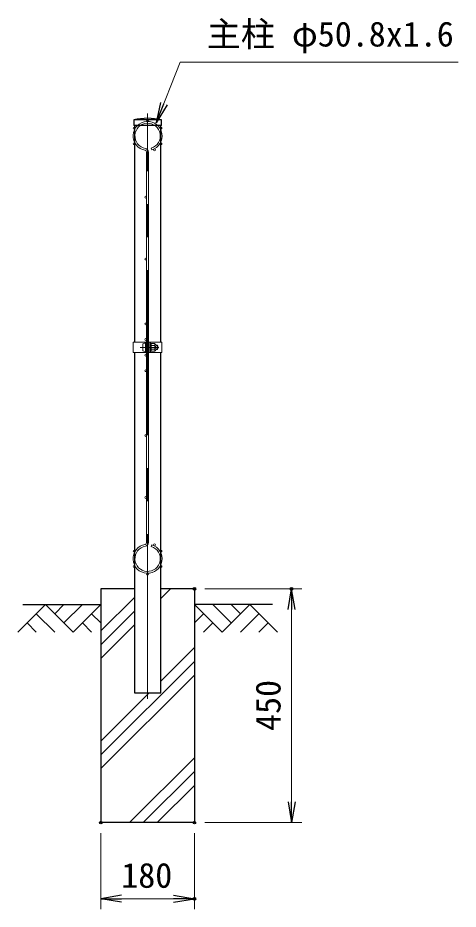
# Model space of a CAD drawing. Units: millimetres, scale not verified. Extents: x -4200 to 4200, y -2970 to 2970.
# Drawn here: x -173 to 674, y -523 to 1193 of the extents above; entities that cross this region are included whole.
import ezdxf
from ezdxf.enums import TextEntityAlignment as Align

# ---------------------------------------------------------------- set-up
doc = ezdxf.new("R2010")
doc.units = ezdxf.units.MM
doc.header["$LTSCALE"] = 10
doc.header["$PDMODE"] = 32
doc.header["$PDSIZE"] = 5
doc.linetypes.add('USER1', pattern=[50.8, 31.75, -6.35, 6.35, -6.35])
for name, color, linetype, lineweight in [('0-1_D-STR4', 7, 'Continuous', 25), ('0-2_D-STR-DIM', 7, 'Continuous', 13), ('0-7_D-STR1', 1, 'Continuous', 25), ('0-8_D-DCR-HCH', 7, 'Continuous', 13), ('0-9_D-BMK', 2, 'USER1', 13), ('0-A_D-STR2', 7, 'Continuous', 13), ('0-B_D-STR3', 3, 'Continuous', 13), ('0-C_D-BGD', 7, 'Continuous', 25), ('0-D_D-STR-TXT', 7, 'Continuous', 13)]:
    doc.layers.add(name, color=color, linetype=linetype, lineweight=lineweight)
doc.layers.add('0-3_0', color=7, linetype='Continuous')
doc.layers.add('0-4_Defpoints', color=7, linetype='Continuous')
doc.styles.add('ＭＳ ゴシック', font='')
doc.styles.get('ＭＳ ゴシック').set_extended_font_data('MS Gothic')

# ---------------------------------------------------------------- blocks, each defined once
blk = doc.blocks.new('_Open')
at = {"layer": '0-3_0'}
blk.add_line((-10, 1.667), (0, 0), dxfattribs=at)
blk.add_lwpolyline([(-10, -1.667), (0, 0), (-10, 0)], dxfattribs=at)

msp = doc.modelspace()

# ---------------------------------------------------------------- linework, layer by layer
at = {"layer": '0-1_D-STR4'}
for p, q in [((-13.47, 93.98), (-13.47, -356.02)), ((51.13, 93.98), (-13.47, 93.98)), ((166.53, 93.98), (101.93, 93.98)), ((166.53, 93.98), (166.53, -356.02)), ((166.53, -356.02), (-13.47, -356.02))]:
    msp.add_line(p, q, dxfattribs=at)
at = {"layer": '0-2_D-STR-DIM'}
for p, q in [((186.53, 93.98), (373.51, 93.98)), ((353.51, -316.02), (353.51, 53.98)), ((186.53, -356.02), (373.51, -356.02)), ((-13.47, -376.02), (-13.47, -522.66)), ((166.53, -376.02), (166.53, -522.66)), ((26.53, -502.66), (126.53, -502.66))]:
    msp.add_line(p, q, dxfattribs=at)
at = {"layer": '0-4_Defpoints'}
for p in [(166.53, 93.98), (353.51, 93.98), (-13.47, -356.02), (166.53, -356.02), (166.53, -502.66)]:
    msp.add_point(p, dxfattribs=at)
at = {"layer": '0-7_D-STR1'}
for p, q in [((103.13, 996.98), (49.93, 996.98)), ((49.93, 996.98), (49.93, 985.98)), ((103.13, 985.98), (103.13, 996.98)), ((103.13, 985.98), (49.93, 985.98)), ((51.13, 985.98), (51.13, 568.98)), ((101.93, 568.98), (101.93, 985.98)), ((51.13, 548.98), (51.13, -106.02)), ((101.93, -106.02), (101.93, 548.98)), ((51.13, -106.02), (101.93, -106.02))]:
    msp.add_line(p, q, dxfattribs=at)
msp.add_arc((76.53, 880.55), 119.43, 77.13052, 102.86948, dxfattribs=at)
at = {"layer": '0-8_D-DCR-HCH'}
for p, q in [((101.93, 75.39), (120.51, 93.98)), ((-13.47, 13.03), (51.13, 77.63)), ((-119.9, 63.98), (-173.11, 10.77)), ((-119.9, 63.98), (-66.68, 10.77)), ((-102.16, 46.24), (-84.42, 63.98)), ((-84.42, 28.5), (-48.95, 63.98)), ((-66.68, 10.77), (-13.47, 63.98)), ((219.74, 10.77), (166.53, 63.98)), ((237.48, 28.5), (202, 63.98)), ((272.95, 63.98), (219.74, 10.77)), ((255.31, 46.15), (237.48, 63.98)), ((272.95, 63.98), (326.16, 10.77)), ((-137.63, 46.24), (-102, 10.77)), ((-31.21, 46.24), (-13.47, 28.59)), ((-13.47, -13.49), (51.13, 51.11)), ((184.27, 46.24), (166.53, 28.59)), ((290.69, 46.24), (255.05, 10.77)), ((-155.37, 28.5), (-137.55, 10.77)), ((-48.95, 28.5), (-31.13, 10.77)), ((-13.47, -40.01), (51.13, 24.59)), ((202, 28.5), (184.18, 10.77)), ((308.43, 28.5), (290.61, 10.77)), ((101.93, -83.7), (166.53, -19.1)), ((-13.47, -225.62), (166.53, -45.62)), ((-13.47, -252.14), (166.53, -72.14)), ((-13.47, -199.1), (79.61, -106.02)), ((41.74, -356.02), (166.53, -231.24)), ((68.26, -356.02), (166.53, -257.75)), ((94.78, -356.02), (166.53, -284.27))]:
    msp.add_line(p, q, dxfattribs=at)
at = {"layer": '0-9_D-BMK'}
for p, q in [((76.53, -118.02), (76.53, 1008.98)), ((62.11, 558.98), (97.85, 558.98))]:
    msp.add_line(p, q, dxfattribs=at)
at = {"layer": '0-A_D-STR2'}
for p, q in [((74.73, 558.98), (74.73, 934.84)), ((78.33, 558.98), (78.33, 934.84)), ((83.5, 942.6), (84.53, 939.15)), ((74.73, 558.98), (74.73, 183.11)), ((78.33, 558.98), (78.33, 183.11)), ((83.5, 175.36), (84.53, 178.81))]:
    msp.add_line(p, q, dxfattribs=at)
for centre in [(76.53, 995.78), (50.72, 980.88), (102.34, 980.88), (50.72, 951.08), (102.34, 951.08), (89.65, 939.22), (72.93, 847.98), (72.93, 728.98), (72.93, 603.98), (72.93, 573.98), (72.93, 543.98), (72.93, 513.98), (72.93, 388.98), (72.93, 269.98), (89.65, 178.74), (50.72, 166.88), (102.34, 166.88), (50.72, 137.08), (102.34, 137.08), (76.53, 122.18)]:
    msp.add_circle(centre, 1.8, dxfattribs=at)
for centre, radius, start, end in [((76.53, 965.98), 28, 286.60421, 260.16066), ((76.53, 965.98), 24.4, 286.60421, 260.16066), ((71.13, 934.84), 3.6, 0, 80.16066), ((71.13, 934.84), 7.2, 0, 80.16066), ((76.53, 151.98), 28, 99.83934, 73.39579), ((76.53, 151.98), 24.4, 99.83934, 73.39579), ((71.13, 183.11), 3.6, 279.83934, 0), ((71.13, 183.11), 7.2, 279.83934, 0)]:
    msp.add_arc(centre, radius, start, end, dxfattribs=at)
at = {"layer": '0-B_D-STR3'}
for p, q in [((48.83, 568.98), (74.73, 568.98)), ((48.83, 568.98), (48.83, 548.98)), ((72.43, 548.98), (72.43, 568.98)), ((72.43, 566.98), (72.43, 550.98)), ((74.73, 548.98), (74.73, 568.98)), ((78.33, 548.98), (78.33, 568.98)), ((78.33, 568.98), (104.23, 568.98)), ((80.63, 548.98), (80.63, 568.98)), ((80.63, 563.48), (81.02, 566.64)), ((82.78, 566.73), (81.12, 566.73)), ((82.83, 558.98), (82.83, 566.7)), ((82.93, 566.49), (82.88, 566.66)), ((89.62, 566.49), (82.93, 566.49)), ((104.23, 568.98), (104.23, 548.98)), ((67.63, 565.48), (67.63, 552.48)), ((74.73, 562.98), (78.33, 562.98)), ((74.73, 562.3), (78.33, 562.3)), ((74.73, 555.66), (78.33, 555.66)), ((74.73, 554.98), (78.33, 554.98)), ((80.63, 563.48), (80.63, 554.48)), ((80.63, 554.48), (81.02, 551.32)), ((82.76, 551.23), (81.12, 551.23)), ((89.62, 562.73), (82.83, 562.73)), ((82.83, 558.98), (82.83, 551.25)), ((89.62, 555.23), (82.83, 555.23)), ((89.62, 551.47), (82.93, 551.47)), ((92.13, 563.98), (92.13, 553.98)), ((92.13, 562.98), (95.43, 562.98)), ((92.13, 562.3), (95.75, 562.3)), ((92.13, 555.66), (95.75, 555.66)), ((92.13, 554.98), (95.43, 554.98)), ((95.43, 562.98), (95.43, 554.98)), ((48.83, 548.98), (74.73, 548.98)), ((78.33, 548.98), (104.23, 548.98))]:
    msp.add_line(p, q, dxfattribs=at)
for centre, radius, start, end in [((81.12, 566.63), 0.1, 90, 173), ((82.78, 566.63), 0.1, 15, 90), ((77.95, 564.61), 5.32, 339.37322, 22.7756), ((88.61, 564.61), 2.13, 298.45309, 61.54691), ((85.35, 559.72), 8, 32.13463, 57.68315), ((81.12, 551.33), 0.1, 187, 270), ((82.76, 551.33), 0.1, 270, 337.2244), ((77.95, 553.35), 5.32, 337.2244, 20.62678), ((62.07, 558.98), 21.19, 0, 10.20031), ((62.07, 558.98), 21.19, 349.79969, 0), ((83.86, 558.98), 6.87, 0, 33.09348), ((83.86, 558.98), 6.87, 326.90652, 0), ((88.61, 553.35), 2.13, 298.45309, 61.54691), ((85.35, 558.23), 8, 302.31685, 327.86537), ((87.93, 558.98), 8.5, 331.92751, 28.07249)]:
    msp.add_arc(centre, radius, start, end, dxfattribs=at)
for centre, start_param, end_param in [((72.43, 565.48), 1.5707963, 3.1415927), ((72.43, 552.48), 3.1415927, 4.712389)]:
    msp.add_ellipse(centre, major_axis=(4.8, 0), ratio=0.3125, start_param=start_param, end_param=end_param, dxfattribs=at)
at = {"layer": '0-C_D-BGD'}
for p, q in [((-163.47, 63.98), (-13.47, 63.98)), ((316.53, 63.98), (166.53, 63.98))]:
    msp.add_line(p, q, dxfattribs=at)
at = {"layer": '0-D_D-STR-TXT'}
msp.add_lwpolyline([(674.05, 1107.71), (139.37, 1107.71), (93.88, 992.76)], dxfattribs=at)

# ---------------------------------------------------------------- block references
at = {"layer": '0-2_D-STR-DIM', "xscale": 4, "yscale": 4}
for p, rotation in [((353.51, 93.98), 90), ((353.51, -356.02), 270), ((-13.47, -502.66), 180)]:
    msp.add_blockref('_Open', p, dxfattribs=dict(at, rotation=rotation))
msp.add_blockref('_Open', (166.53, -502.66), dxfattribs=at)
at = {"layer": '0-D_D-STR-TXT', "xscale": 4, "yscale": 4, "rotation": 248.409}
msp.add_blockref('_Open', (93.14, 990.9), dxfattribs=at)

# ---------------------------------------------------------------- texts
at = {"layer": '0-2_D-STR-DIM', "style": 'ＭＳ ゴシック'}
msp.add_text('450', height=48.09, rotation=90, dxfattribs=at).set_placement((346.76, -179.52), align=Align.BOTTOM_LEFT)
msp.add_text('180', height=48.09, dxfattribs=at).set_placement((25.88, -495.91), align=Align.BOTTOM_LEFT)
at = {"layer": '0-D_D-STR-TXT', "style": 'ＭＳ ゴシック'}
msp.add_text('主柱 φ50.8x1.6', height=48.09, dxfattribs=at).set_placement((190.29, 1123.72), align=Align.BOTTOM_LEFT)

doc.saveas('drawing.dxf')
